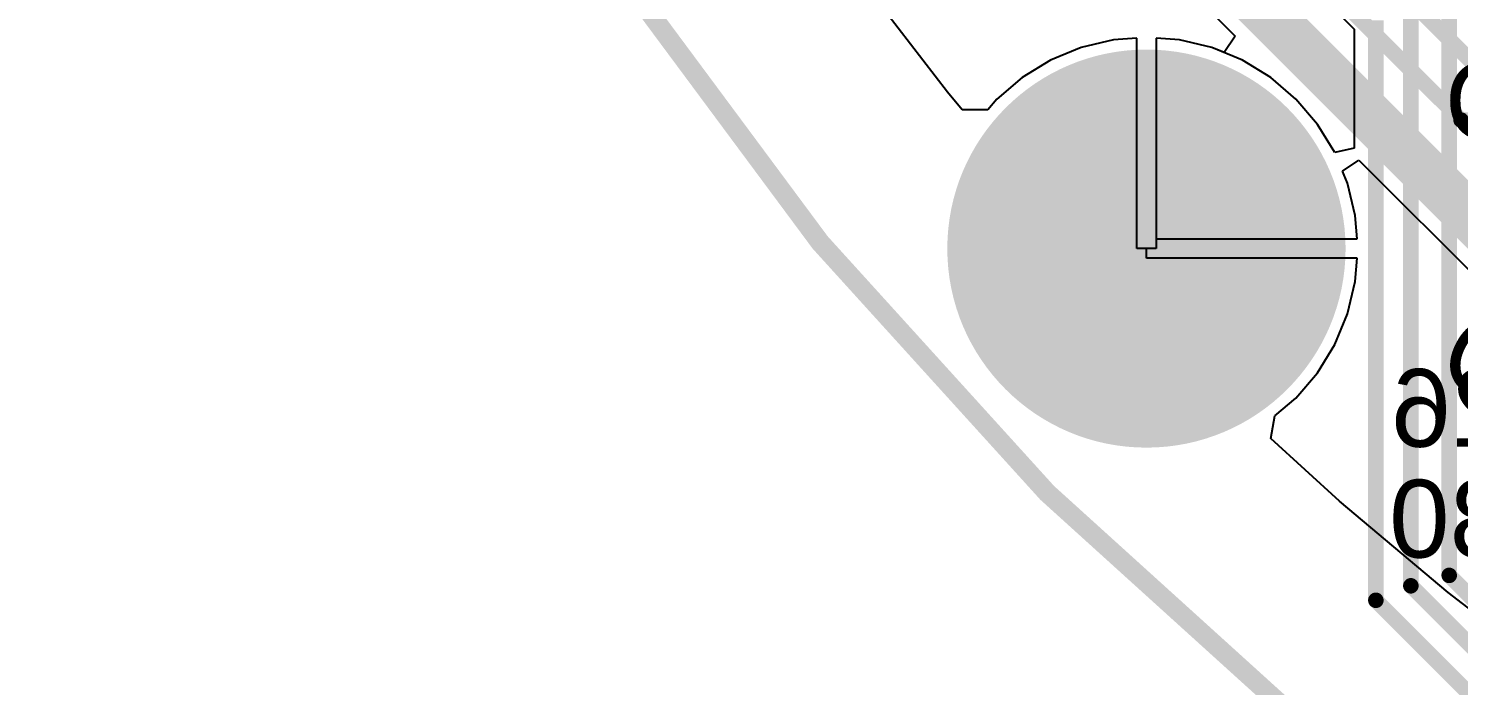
# Model space of a CAD drawing. Header units: millimetres. Extents: x -0.71 to 2.98, y -0.65 to 2.9.
# Drawn here: x -0.575 to 0.16, y -0.225 to 0.113 of the extents above; entities that cross this region are included whole.
import ezdxf

# ---------------------------------------------------------------- set-up
doc = ezdxf.new("R2010")
doc.units = ezdxf.units.MM
doc.header["$MEASUREMENT"] = 0
for name, color, linetype in [('BottomLayer', 5, 'Continuous'), ('BottomOverlay', 54, 'Continuous'), ('BottomSolder', 6, 'Continuous'), ('Mechanical2', 216, 'Continuous'), ('MultiLayer', 9, 'Continuous'), ('PadHoleLayer', 156, 'Continuous'), ('TopLayer', 1, 'Continuous'), ('TopOverlay', 2, 'Continuous'), ('TopSolder', 216, 'Continuous')]:
    doc.layers.add(name, color=color, linetype=linetype)
doc.styles.add('Arial', font='', dxfattribs={"height": 0.2})
doc.styles.get('Arial').set_extended_font_data('Arial')

msp = doc.modelspace()

# ---------------------------------------------------------------- hatches: boundary and pattern name
at = {"layer": 'BottomLayer'}
h = msp.add_hatch(color=5, dxfattribs=at)
edge = h.paths.add_edge_path()
edge.add_arc((0, 0), 0.09843, 0, 360)
at = {"layer": 'BottomSolder'}
h = msp.add_hatch(color=6, dxfattribs=at)
edge = h.paths.add_edge_path()
edge.add_arc((0, 0), 0.10243, 0, 360)
at = {"layer": 'MultiLayer'}
h = msp.add_hatch(color=9, dxfattribs=at)
edge = h.paths.add_edge_path()
edge.add_arc((0, 0), 0.09843, 0, 360)
at = {"layer": 'PadHoleLayer'}
h = msp.add_hatch(color=156, dxfattribs=at)
edge = h.paths.add_edge_path()
edge.add_arc((0, 0), 0.05906, 0, 360)
at = {"layer": 'TopLayer'}
h = msp.add_hatch(color=1, dxfattribs=at)
edge = h.paths.add_edge_path()
edge.add_arc((0, 0), 0.09843, 0, 360)
at = {"layer": 'TopSolder'}
h = msp.add_hatch(color=216, dxfattribs=at)
edge = h.paths.add_edge_path()
edge.add_arc((0, 0), 0.10243, 0, 360)

# ---------------------------------------------------------------- linework, layer by layer
at = {"layer": 'BottomLayer'}
for p, q in [((0.0279, 0.19178), (0.10678, 0.1129)), ((-0.10232, 0.08049), (-0.14673, 0.13836)), ((0.10678, 0.1129), (0.10678, 0.05166)), ((-0.03361, 0.10344), (-0.04938, 0.09691)), ((-0.01701, 0.10742), (-0.03361, 0.10344)), ((-0.005, 0.10837), (-0.01701, 0.10742)), ((-0.005, 0), (-0.005, 0.10837)), ((0.01701, 0.10742), (0.005, 0.10837)), ((0.005, 0.10837), (0.005, 0)), ((0.03361, 0.10344), (0.01701, 0.10742)), ((0.04938, 0.09691), (0.03361, 0.10344)), ((-0.04938, 0.09691), (-0.06393, 0.08799)), ((0.06393, 0.08799), (0.04938, 0.09691)), ((-0.06393, 0.08799), (-0.07691, 0.07691)), ((0.07691, 0.07691), (0.06393, 0.08799)), ((-0.09472, 0.07144), (-0.10232, 0.08049)), ((-0.07691, 0.07691), (-0.08162, 0.07138)), ((0.08799, 0.06393), (0.07691, 0.07691)), ((-0.08162, 0.07138), (-0.09472, 0.07144)), ((0.09691, 0.04938), (0.08799, 0.06393)), ((0.10678, 0.05166), (0.09691, 0.04938)), ((0.005, 0), (-0.005, 0))]:
    msp.add_line(p, q, dxfattribs=at)
at = {"layer": 'BottomLayer', "const_width": 0.008}
for points in [[(0.15573, -0.16818), (0.15573, 0.14027)], [(0.136, -0.17354), (0.136, 0.125)], [(0.118, -0.181), (0.118, 0.11754)], [(0.15573, -0.16818), (0.35754, -0.37)], [(0.136, -0.17354), (0.34846, -0.386)], [(0.118, -0.181), (0.341, -0.404)]]:
    msp.add_lwpolyline(points, dxfattribs=at)
at = {"layer": 'BottomLayer', "const_width": 0.004}
for points in [[(0.15373, -0.16818, 1), (0.15773, -0.16818, 1)], [(0.15373, -0.16818, 1), (0.15773, -0.16818, 1)], [(0.134, -0.17354, 1), (0.138, -0.17354, 1)], [(0.134, -0.17354, 1), (0.138, -0.17354, 1)], [(0.116, -0.181, 1), (0.12, -0.181, 1)], [(0.116, -0.181, 1), (0.12, -0.181, 1)]]:
    msp.add_lwpolyline(points, format="xyb", close=True, dxfattribs=at)
at = {"layer": 'Mechanical2', "const_width": 0.01}
msp.add_lwpolyline([(2.97335, 1.12706, 1), (-0.56996, 1.12706, 1)], format="xyb", close=True, dxfattribs=at)
at = {"layer": 'TopLayer'}
for p, q in [((-0.15206, 0.30694), (0.04558, 0.1093)), ((-0.10232, 0.08049), (-0.14673, 0.13836)), ((-0.03361, 0.10344), (-0.04938, 0.09691)), ((-0.01701, 0.10742), (-0.03361, 0.10344)), ((-0.005, 0.10837), (-0.01701, 0.10742)), ((-0.005, 0), (-0.005, 0.10837)), ((0.01701, 0.10742), (0.005, 0.10837)), ((0.005, 0.10837), (0.005, 0.005)), ((0.03361, 0.10344), (0.01701, 0.10742)), ((0.03992, 0.10083), (0.03361, 0.10344)), ((0.04558, 0.1093), (0.03992, 0.10083)), ((-0.04938, 0.09691), (-0.06393, 0.08799)), ((-0.06393, 0.08799), (-0.07691, 0.07691)), ((-0.09472, 0.07144), (-0.10232, 0.08049)), ((-0.07691, 0.07691), (-0.08162, 0.07138)), ((-0.08162, 0.07138), (-0.09472, 0.07144)), ((0.10083, 0.03992), (0.1093, 0.04558)), ((0.1093, 0.04558), (0.17394, -0.01906)), ((0.10344, 0.03361), (0.10083, 0.03992)), ((0.10742, 0.01701), (0.10344, 0.03361)), ((0.10837, 0.005), (0.10742, 0.01701)), ((0.005, 0.005), (0.10837, 0.005)), ((0, 0), (-0.005, 0)), ((0, -0.005), (0, 0)), ((0.10837, -0.005), (0, -0.005)), ((0.10742, -0.01701), (0.10837, -0.005)), ((0.10344, -0.03361), (0.10742, -0.01701)), ((0.09691, -0.04938), (0.10344, -0.03361)), ((0.08799, -0.06393), (0.09691, -0.04938)), ((0.07691, -0.07691), (0.08799, -0.06393)), ((0.0661, -0.08613), (0.07691, -0.07691)), ((0.06393, -0.0977), (0.0661, -0.08613)), ((0.09923, -0.13005), (0.06393, -0.0977)), ((0.15512, -0.17695), (0.09923, -0.13005)), ((0.20165, -0.21265), (0.15512, -0.17695))]:
    msp.add_line(p, q, dxfattribs=at)
for points, const_width in [([(-0.138, 0.321), (0.188, -0.005)], 0.025), ([(-0.07004, 0.33337), (0.17221, 0.09112)], 0.008), ([(-0.09366, 0.32164), (0.16185, 0.06612)], 0.008), ([(0.16185, 0.06612), (0.19252, 0.06612)], 0.008)]:
    msp.add_lwpolyline(points, dxfattribs=dict(at, const_width=const_width))
at = {"layer": 'TopLayer', "const_width": 0.004}
msp.add_lwpolyline([(0.15985, 0.06612, 1), (0.16385, 0.06612, 1)], format="xyb", close=True, dxfattribs=at)
msp.add_lwpolyline([(0.15985, 0.06612, 1), (0.16385, 0.06612, 1)], format="xyb", close=True, dxfattribs=at)

# ---------------------------------------------------------------- texts
at = {"layer": 'BottomOverlay', "style": 'Arial', "text_generation_flag": 2}
for s, p in [('C26', (0.22832, -0.10199)), ('C30', (0.22732, -0.15899))]:
    msp.add_text(s, height=0.04, dxfattribs=at).set_placement(p)
at = {"layer": 'TopOverlay', "style": 'Arial'}
msp.add_text('C62', height=0.04, dxfattribs=at).set_placement((0.15338, 0.05607))
msp.add_text('C83', height=0.04, rotation=332.5, dxfattribs=at).set_placement((0.14748, -0.06512))

doc.saveas('drawing.dxf')
